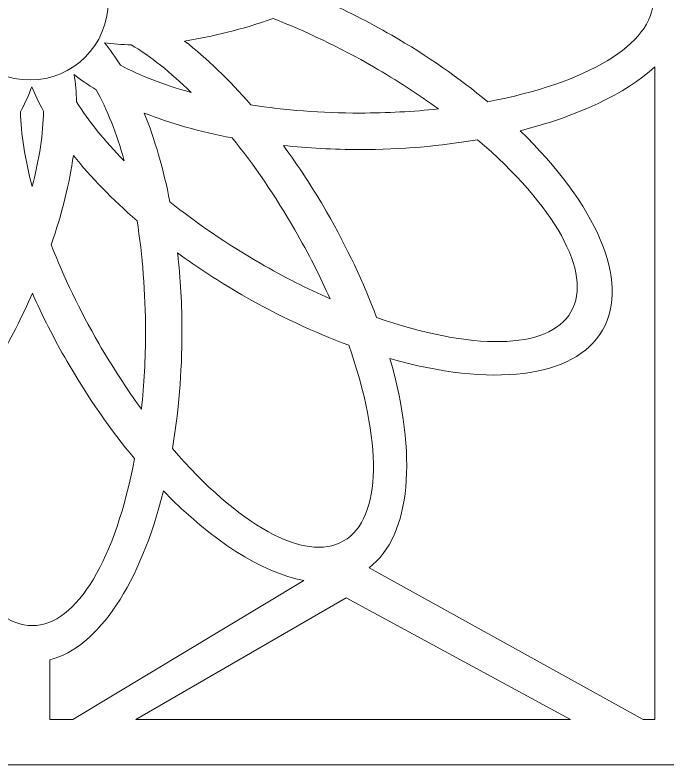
# Model space of a CAD drawing. Header units: centimetres. Extents: x -9.9 to 7.5, y -9.5 to 6.6.
# Drawn here: x -5.761 to -3.492, y -9.474 to -6.866 of the extents above; entities that cross this region are included whole.
import ezdxf

# ---------------------------------------------------------------- set-up
doc = ezdxf.new("R2010")
doc.units = ezdxf.units.CM
doc.header["$MEASUREMENT"] = 0
doc.layers.add('layer 1', color=7, linetype='Continuous')

msp = doc.modelspace()

# ---------------------------------------------------------------- linework, layer by layer
at = {"layer": 'layer 1', "color": 177, "lineweight": 9}
for points, knots in [([(-9.86086, -9.47414), (-9.86086, -9.47414), (-9.86086, 6.55374), (-9.86086, 6.55374), (-9.86086, 6.55374), (-9.86086, 6.55374), (-1.55598, 6.55374), (-1.55598, 6.55374), (-1.55598, 6.55374), (-1.55598, 6.55374), (-1.55598, -9.47414), (-1.55598, -9.47414), (-1.55598, -9.47414), (-1.55598, -9.47414), (-9.86086, -9.47414), (-9.86086, -9.47414)], [0, 0, 0, 0, 0.2, 0.2, 0.2, 0.2, 0.4, 0.4, 0.4, 0.4, 0.6, 0.6, 0.6, 0.6, 1, 1, 1, 1]), ([(-4.11998, -6.45672), (-4.21904, -6.53935), (-4.33243, -6.61877), (-4.45725, -6.69084), (-4.45725, -6.69084), (-4.53674, -6.73673), (-4.6165, -6.7771), (-4.69522, -6.81187), (-4.69522, -6.81187), (-4.61405, -6.8474), (-4.53173, -6.88889), (-4.44969, -6.93625), (-4.44969, -6.93625), (-4.32628, -7.0075), (-4.21405, -7.08594), (-4.11579, -7.16756), (-4.11579, -7.16756), (-3.77448, -7.10374), (-3.53903, -6.96873), (-3.53903, -6.81253), (-3.53903, -6.81253), (-3.53903, -6.65569), (-3.77641, -6.52022), (-4.11998, -6.45672)], [0, 0, 0, 0, 0.1428571, 0.1428571, 0.1428571, 0.1428571, 0.2857143, 0.2857143, 0.2857143, 0.2857143, 0.4285714, 0.4285714, 0.4285714, 0.4285714, 0.5714286, 0.5714286, 0.5714286, 0.5714286, 0.7142857, 0.7142857, 0.7142857, 0.7142857, 1, 1, 1, 1]), ([(-5.98014, -6.82008), (-5.98014, -6.67004), (-5.85846, -6.54836), (-5.70842, -6.54836), (-5.70842, -6.54836), (-5.55838, -6.54836), (-5.4367, -6.67004), (-5.4367, -6.82008), (-5.4367, -6.82008), (-5.4367, -6.97012), (-5.55838, -7.0918), (-5.70842, -7.0918), (-5.70842, -7.0918), (-5.85846, -7.0918), (-5.98014, -6.97012), (-5.98014, -6.82008)], [0, 0, 0, 0, 0.2, 0.2, 0.2, 0.2, 0.4, 0.4, 0.4, 0.4, 0.6, 0.6, 0.6, 0.6, 1, 1, 1, 1]), ([(-4.86287, -6.87814), (-4.97058, -6.91562), (-5.07437, -6.94178), (-5.1706, -6.95628), (-5.1706, -6.95628), (-5.09342, -7.01676), (-5.01537, -7.09162), (-4.93958, -7.17866), (-4.93958, -7.17866), (-4.82229, -7.19679), (-4.69429, -7.20678), (-4.56025, -7.20678), (-4.56025, -7.20678), (-4.46574, -7.20678), (-4.37424, -7.2018), (-4.28738, -7.19252), (-4.28738, -7.19252), (-4.35703, -7.14191), (-4.43263, -7.09269), (-4.51317, -7.04619), (-4.51317, -7.04619), (-4.63175, -6.97773), (-4.75009, -6.92145), (-4.86287, -6.87814)], [0, 0, 0, 0, 0.1428571, 0.1428571, 0.1428571, 0.1428571, 0.2857143, 0.2857143, 0.2857143, 0.2857143, 0.4285714, 0.4285714, 0.4285714, 0.4285714, 0.5714286, 0.5714286, 0.5714286, 0.5714286, 0.7142857, 0.7142857, 0.7142857, 0.7142857, 1, 1, 1, 1]), ([(-5.35623, -6.96955), (-5.38889, -6.96893), (-5.42004, -6.96652), (-5.44946, -6.96229), (-5.44946, -6.96229), (-5.43019, -6.98573), (-5.41165, -7.01178), (-5.39397, -7.04022), (-5.39397, -7.04022), (-5.32656, -7.07693), (-5.2433, -7.10899), (-5.14804, -7.13493), (-5.14804, -7.13493), (-5.21937, -7.06486), (-5.2899, -7.00882), (-5.35623, -6.96955)], [0, 0, 0, 0, 0.2, 0.2, 0.2, 0.2, 0.4, 0.4, 0.4, 0.4, 0.6, 0.6, 0.6, 0.6, 1, 1, 1, 1]), ([(-3.53375, -9.31545), (-3.53375, -9.31545), (-3.53375, -7.04618), (-3.53375, -7.04618), (-3.53375, -7.04618), (-3.63752, -7.1399), (-3.80173, -7.21746), (-4.00316, -7.26832), (-4.00316, -7.26832), (-3.74017, -7.52255), (-3.61753, -7.79124), (-3.71595, -7.96171), (-3.71595, -7.96171), (-3.81397, -8.13148), (-4.10599, -8.16007), (-4.45574, -8.06089), (-4.45574, -8.06089), (-4.36027, -8.39449), (-4.3807, -8.67618), (-4.52857, -8.78826), (-4.52857, -8.78826), (-4.52857, -8.78826), (-3.57518, -9.31545), (-3.57518, -9.31545), (-3.57518, -9.31545), (-3.57518, -9.31545), (-3.53375, -9.31545), (-3.53375, -9.31545)], [0, 0, 0, 0, 0.125, 0.125, 0.125, 0.125, 0.25, 0.25, 0.25, 0.25, 0.375, 0.375, 0.375, 0.375, 0.5, 0.5, 0.5, 0.5, 0.625, 0.625, 0.625, 0.625, 0.75, 0.75, 0.75, 0.75, 1, 1, 1, 1]), ([(-5.47815, -7.12562), (-5.50612, -7.10875), (-5.5319, -7.09109), (-5.55526, -7.07272), (-5.55526, -7.07272), (-5.55029, -7.10265), (-5.54726, -7.13448), (-5.54617, -7.16795), (-5.54617, -7.16795), (-5.50615, -7.23344), (-5.45007, -7.30285), (-5.38054, -7.37294), (-5.38054, -7.37294), (-5.40728, -7.27659), (-5.44034, -7.19279), (-5.47815, -7.12562)], [0, 0, 0, 0, 0.2, 0.2, 0.2, 0.2, 0.4, 0.4, 0.4, 0.4, 0.6, 0.6, 0.6, 0.6, 1, 1, 1, 1]), ([(-5.66177, -7.19982), (-5.67756, -7.17122), (-5.69106, -7.14304), (-5.7021, -7.11545), (-5.7021, -7.11545), (-5.71276, -7.14386), (-5.72605, -7.17293), (-5.74184, -7.20247), (-5.74184, -7.20247), (-5.73993, -7.2792), (-5.72607, -7.36734), (-5.70089, -7.4628), (-5.70089, -7.4628), (-5.67588, -7.36599), (-5.66262, -7.2769), (-5.66177, -7.19982)], [0, 0, 0, 0, 0.2, 0.2, 0.2, 0.2, 0.4, 0.4, 0.4, 0.4, 0.6, 0.6, 0.6, 0.6, 1, 1, 1, 1]), ([(-5.00518, -7.29313), (-5.1172, -7.27174), (-5.22017, -7.2425), (-5.31076, -7.20694), (-5.31076, -7.20694), (-5.27415, -7.29791), (-5.24399, -7.40177), (-5.22187, -7.51503), (-5.22187, -7.51503), (-5.12937, -7.58938), (-5.02351, -7.66204), (-4.90742, -7.72906), (-4.90742, -7.72906), (-4.82558, -7.77632), (-4.74385, -7.81775), (-4.66398, -7.85314), (-4.66398, -7.85314), (-4.699, -7.77449), (-4.73986, -7.69407), (-4.78636, -7.61352), (-4.78636, -7.61352), (-4.85482, -7.49494), (-4.92916, -7.38703), (-5.00518, -7.29313)], [0, 0, 0, 0, 0.1428571, 0.1428571, 0.1428571, 0.1428571, 0.2857143, 0.2857143, 0.2857143, 0.2857143, 0.4285714, 0.4285714, 0.4285714, 0.4285714, 0.5714286, 0.5714286, 0.5714286, 0.5714286, 0.7142857, 0.7142857, 0.7142857, 0.7142857, 1, 1, 1, 1]), ([(-4.15111, -7.29962), (-4.27821, -7.32165), (-4.41612, -7.33374), (-4.56025, -7.33374), (-4.56025, -7.33374), (-4.65204, -7.33374), (-4.74129, -7.32882), (-4.82685, -7.31957), (-4.82685, -7.31957), (-4.77432, -7.39092), (-4.72377, -7.46801), (-4.67641, -7.55005), (-4.67641, -7.55005), (-4.60516, -7.67345), (-4.54719, -7.7975), (-4.5029, -7.91732), (-4.5029, -7.91732), (-4.17541, -8.03271), (-3.904, -8.03351), (-3.8259, -7.89823), (-3.8259, -7.89823), (-3.74748, -7.7624), (-3.88532, -7.52639), (-4.15111, -7.29962)], [0, 0, 0, 0, 0.1428571, 0.1428571, 0.1428571, 0.1428571, 0.2857143, 0.2857143, 0.2857143, 0.2857143, 0.4285714, 0.4285714, 0.4285714, 0.4285714, 0.5714286, 0.5714286, 0.5714286, 0.5714286, 0.7142857, 0.7142857, 0.7142857, 0.7142857, 1, 1, 1, 1]), ([(-5.33592, -7.58137), (-5.42224, -7.50684), (-5.49679, -7.43003), (-5.55747, -7.35394), (-5.55747, -7.35394), (-5.57125, -7.45103), (-5.59706, -7.55605), (-5.63453, -7.6652), (-5.63453, -7.6652), (-5.5916, -7.77584), (-5.53625, -7.89169), (-5.46923, -8.00778), (-5.46923, -8.00778), (-5.42197, -8.08963), (-5.37191, -8.16637), (-5.32044, -8.23696), (-5.32044, -8.23696), (-5.31144, -8.15133), (-5.30661, -8.06126), (-5.30661, -7.96825), (-5.30661, -7.96825), (-5.30661, -7.83132), (-5.31704, -7.7007), (-5.33592, -7.58137)], [0, 0, 0, 0, 0.1428571, 0.1428571, 0.1428571, 0.1428571, 0.2857143, 0.2857143, 0.2857143, 0.2857143, 0.4285714, 0.4285714, 0.4285714, 0.4285714, 0.5714286, 0.5714286, 0.5714286, 0.5714286, 0.7142857, 0.7142857, 0.7142857, 0.7142857, 1, 1, 1, 1]), ([(-4.59952, -8.01402), (-4.72061, -7.96956), (-4.84608, -7.91107), (-4.9709, -7.83901), (-4.9709, -7.83901), (-5.05039, -7.79311), (-5.12523, -7.74422), (-5.19471, -7.69344), (-5.19471, -7.69344), (-5.18488, -7.78149), (-5.17966, -7.87353), (-5.17966, -7.96825), (-5.17966, -7.96825), (-5.17966, -8.11075), (-5.19147, -8.24717), (-5.21303, -8.37308), (-5.21303, -8.37308), (-4.98711, -8.63675), (-4.75246, -8.77315), (-4.61718, -8.69505), (-4.61718, -8.69505), (-4.48135, -8.61663), (-4.48272, -8.34332), (-4.59952, -8.01402)], [0, 0, 0, 0, 0.1428571, 0.1428571, 0.1428571, 0.1428571, 0.2857143, 0.2857143, 0.2857143, 0.2857143, 0.4285714, 0.4285714, 0.4285714, 0.4285714, 0.5714286, 0.5714286, 0.5714286, 0.5714286, 0.7142857, 0.7142857, 0.7142857, 0.7142857, 1, 1, 1, 1]), ([(-5.34506, -8.40852), (-5.42768, -8.30946), (-5.50711, -8.19607), (-5.57917, -8.07125), (-5.57917, -8.07125), (-5.62506, -7.99176), (-5.66543, -7.91201), (-5.70021, -7.83329), (-5.70021, -7.83329), (-5.73573, -7.91446), (-5.77722, -7.99678), (-5.82458, -8.07881), (-5.82458, -8.07881), (-5.89583, -8.20222), (-5.97428, -8.31445), (-6.0559, -8.41271), (-6.0559, -8.41271), (-5.99208, -8.75402), (-5.85707, -8.98947), (-5.70086, -8.98947), (-5.70086, -8.98947), (-5.54402, -8.98947), (-5.40855, -8.75209), (-5.34506, -8.40852)], [0, 0, 0, 0, 0.1428571, 0.1428571, 0.1428571, 0.1428571, 0.2857143, 0.2857143, 0.2857143, 0.2857143, 0.4285714, 0.4285714, 0.4285714, 0.4285714, 0.5714286, 0.5714286, 0.5714286, 0.5714286, 0.7142857, 0.7142857, 0.7142857, 0.7142857, 1, 1, 1, 1]), ([(-5.55999, -9.31545), (-5.55999, -9.31545), (-4.75509, -8.83226), (-4.75509, -8.83226), (-4.75509, -8.83226), (-4.90263, -8.80501), (-5.07633, -8.69357), (-5.24397, -8.521), (-5.24397, -8.521), (-5.32338, -8.83877), (-5.46909, -9.06483), (-5.64003, -9.10864), (-5.64003, -9.10864), (-5.64003, -9.10864), (-5.64003, -9.31545), (-5.64003, -9.31545), (-5.64003, -9.31545), (-5.64003, -9.31545), (-5.55999, -9.31545), (-5.55999, -9.31545)], [0, 0, 0, 0, 0.1666667, 0.1666667, 0.1666667, 0.1666667, 0.3333333, 0.3333333, 0.3333333, 0.3333333, 0.5, 0.5, 0.5, 0.5, 0.6666667, 0.6666667, 0.6666667, 0.6666667, 1, 1, 1, 1]), ([(-3.82788, -9.31545), (-3.82788, -9.31545), (-4.60833, -8.89223), (-4.60833, -8.89223), (-4.60833, -8.89223), (-4.60833, -8.89223), (-5.34014, -9.31545), (-5.34014, -9.31545), (-5.34014, -9.31545), (-5.34014, -9.31545), (-3.82788, -9.31545), (-3.82788, -9.31545)], [0, 0, 0, 0, 0.25, 0.25, 0.25, 0.25, 0.5, 0.5, 0.5, 0.5, 1, 1, 1, 1])]:
    msp.add_open_spline(points, degree=3, knots=knots, dxfattribs=at)

doc.saveas('drawing.dxf')
